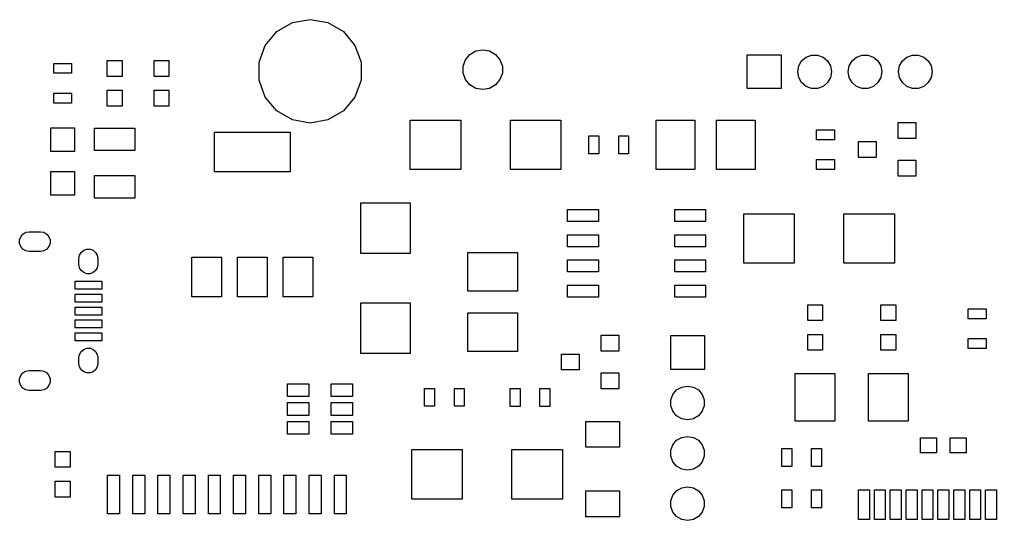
# Model space of a CAD drawing. Extents: x 91.5 to 190, y -113.6 to -60.2.
# Drawn here: x 91.51 to 140.74, y -85.42 to -60.16 of the extents above; entities that cross this region are included whole.
import ezdxf

# ---------------------------------------------------------------- set-up
doc = ezdxf.new("R2010")
doc.units = 0
doc.header["$MEASUREMENT"] = 0
doc.layers.add('BLACK', color=7, linetype='CONTINUOUS')

msp = doc.modelspace()

# ---------------------------------------------------------------- linework, layer by layer
at = {"layer": 'Black'}
for p, q in [((104.472, -60.7707), (105.257, -60.3175)), ((105.257, -60.3175), (106.15, -60.1601)), ((106.15, -60.1601), (107.043, -60.3175)), ((107.043, -60.3175), (107.828, -60.7707)), ((103.89, -61.465), (104.472, -60.7707)), ((107.828, -60.7707), (108.41, -61.465)), ((103.58, -62.3168), (103.89, -61.465)), ((108.41, -61.465), (108.72, -62.3168)), ((113.981, -62.1881), (114.205, -61.921)), ((114.205, -61.921), (114.507, -61.7467)), ((114.507, -61.7467), (114.85, -61.6862)), ((114.85, -61.6862), (115.193, -61.7467)), ((115.193, -61.7467), (115.495, -61.921)), ((115.495, -61.921), (115.719, -62.1881)), ((128.18, -63.64), (128.18, -61.94)), ((128.18, -61.94), (129.88, -61.94)), ((129.88, -61.94), (129.88, -63.64)), ((131.145, -62.0506), (131.422, -61.9497)), ((131.422, -61.9497), (131.718, -61.9497)), ((131.718, -61.9497), (131.995, -62.0506)), ((133.685, -62.0506), (133.962, -61.9497)), ((133.962, -61.9497), (134.258, -61.9497)), ((134.258, -61.9497), (134.535, -62.0506)), ((136.225, -62.0506), (136.502, -61.9497)), ((136.502, -61.9497), (136.798, -61.9497)), ((136.798, -61.9497), (137.075, -62.0506)), ((93.23, -62.87), (93.23, -62.37)), ((93.23, -62.37), (94.13, -62.37)), ((94.13, -62.37), (94.13, -62.87)), ((95.925, -63.03), (95.925, -62.23)), ((95.925, -62.23), (96.675, -62.23)), ((96.675, -62.23), (96.675, -63.03)), ((98.285, -63.03), (98.285, -62.23)), ((98.285, -62.23), (99.035, -62.23)), ((99.035, -62.23), (99.035, -63.03)), ((103.58, -63.2232), (103.58, -62.3168)), ((108.72, -62.3168), (108.72, -63.2232)), ((113.861, -62.5157), (113.981, -62.1881)), ((113.861, -62.8643), (113.861, -62.5157)), ((115.719, -62.1881), (115.839, -62.5157)), ((115.839, -62.5157), (115.839, -62.8643)), ((130.72, -62.7868), (130.771, -62.496)), ((130.771, -62.496), (130.919, -62.2404)), ((130.919, -62.2404), (131.145, -62.0506)), ((131.995, -62.0506), (132.221, -62.2404)), ((132.221, -62.2404), (132.369, -62.496)), ((132.369, -62.496), (132.42, -62.7868)), ((133.26, -62.7868), (133.311, -62.496)), ((133.311, -62.496), (133.459, -62.2404)), ((133.459, -62.2404), (133.685, -62.0506)), ((134.535, -62.0506), (134.761, -62.2404)), ((134.761, -62.2404), (134.909, -62.496)), ((134.909, -62.496), (134.96, -62.7868)), ((135.8, -62.7868), (135.851, -62.496)), ((135.851, -62.496), (135.999, -62.2404)), ((135.999, -62.2404), (136.225, -62.0506)), ((137.075, -62.0506), (137.301, -62.2404)), ((137.301, -62.2404), (137.449, -62.496)), ((137.449, -62.496), (137.5, -62.7868)), ((94.13, -62.87), (93.23, -62.87)), ((113.981, -63.1919), (113.861, -62.8643)), ((115.839, -62.8643), (115.719, -63.1919)), ((130.72, -62.7932), (130.72, -62.7868)), ((130.771, -63.084), (130.72, -62.7932)), ((132.42, -62.7932), (132.369, -63.084)), ((132.42, -62.7868), (132.42, -62.7932)), ((133.26, -62.7932), (133.26, -62.7868)), ((133.311, -63.084), (133.26, -62.7932)), ((134.96, -62.7932), (134.909, -63.084)), ((134.96, -62.7868), (134.96, -62.7932)), ((135.8, -62.7932), (135.8, -62.7868)), ((135.851, -63.084), (135.8, -62.7932)), ((137.5, -62.7932), (137.449, -63.084)), ((137.5, -62.7868), (137.5, -62.7932)), ((96.675, -63.03), (95.925, -63.03)), ((99.035, -63.03), (98.285, -63.03)), ((103.89, -64.075), (103.58, -63.2232)), ((108.72, -63.2232), (108.41, -64.075)), ((114.205, -63.459), (113.981, -63.1919)), ((114.507, -63.6333), (114.205, -63.459)), ((115.495, -63.459), (115.193, -63.6333)), ((115.719, -63.1919), (115.495, -63.459)), ((130.919, -63.3396), (130.771, -63.084)), ((131.145, -63.5294), (130.919, -63.3396)), ((132.221, -63.3396), (131.995, -63.5294)), ((132.369, -63.084), (132.221, -63.3396)), ((133.459, -63.3396), (133.311, -63.084)), ((133.685, -63.5294), (133.459, -63.3396)), ((134.761, -63.3396), (134.535, -63.5294)), ((134.909, -63.084), (134.761, -63.3396)), ((135.999, -63.3396), (135.851, -63.084)), ((136.225, -63.5294), (135.999, -63.3396)), ((137.301, -63.3396), (137.075, -63.5294)), ((137.449, -63.084), (137.301, -63.3396)), ((93.23, -64.37), (93.23, -63.87)), ((93.23, -63.87), (94.13, -63.87)), ((94.13, -63.87), (94.13, -64.37)), ((95.925, -64.53), (95.925, -63.73)), ((95.925, -63.73), (96.675, -63.73)), ((96.675, -63.73), (96.675, -64.53)), ((98.285, -64.53), (98.285, -63.73)), ((98.285, -63.73), (99.035, -63.73)), ((99.035, -63.73), (99.035, -64.53)), ((114.85, -63.6938), (114.507, -63.6333)), ((115.193, -63.6333), (114.85, -63.6938)), ((129.88, -63.64), (128.18, -63.64)), ((131.422, -63.6303), (131.145, -63.5294)), ((131.718, -63.6303), (131.422, -63.6303)), ((131.995, -63.5294), (131.718, -63.6303)), ((133.962, -63.6303), (133.685, -63.5294)), ((134.258, -63.6303), (133.962, -63.6303)), ((134.535, -63.5294), (134.258, -63.6303)), ((136.502, -63.6303), (136.225, -63.5294)), ((136.798, -63.6303), (136.502, -63.6303)), ((137.075, -63.5294), (136.798, -63.6303)), ((94.13, -64.37), (93.23, -64.37)), ((104.472, -64.7693), (103.89, -64.075)), ((108.41, -64.075), (107.828, -64.7693)), ((96.675, -64.53), (95.925, -64.53)), ((99.035, -64.53), (98.285, -64.53)), ((105.257, -65.2225), (104.472, -64.7693)), ((107.828, -64.7693), (107.043, -65.2225)), ((106.15, -65.3799), (105.257, -65.2225)), ((107.043, -65.2225), (106.15, -65.3799)), ((111.19, -67.73), (111.19, -65.23)), ((111.19, -65.23), (113.74, -65.23)), ((113.74, -65.23), (113.74, -67.73)), ((116.24, -67.73), (116.24, -65.23)), ((116.24, -65.23), (118.79, -65.23)), ((118.79, -65.23), (118.79, -67.73)), ((123.58, -67.73), (123.58, -65.23)), ((123.58, -65.23), (125.53, -65.23)), ((125.53, -65.23), (125.53, -67.73)), ((126.63, -67.73), (126.63, -65.23)), ((126.63, -65.23), (128.58, -65.23)), ((128.58, -65.23), (128.58, -67.73)), ((135.78, -66.16), (135.78, -65.36)), ((135.78, -65.36), (136.68, -65.36)), ((136.68, -65.36), (136.68, -66.16)), ((93.08, -66.82), (93.08, -65.62)), ((93.08, -65.62), (94.28, -65.62)), ((94.28, -65.62), (94.28, -66.82)), ((95.285, -66.77), (95.285, -65.63)), ((95.285, -65.63), (97.315, -65.63)), ((97.315, -65.63), (97.315, -66.77)), ((101.34, -67.84), (101.34, -65.84)), ((101.34, -65.84), (105.14, -65.84)), ((105.14, -65.84), (105.14, -67.84)), ((131.67, -66.22), (131.67, -65.72)), ((131.67, -65.72), (132.57, -65.72)), ((132.57, -65.72), (132.57, -66.22)), ((120.2, -66.93), (120.2, -66.03)), ((120.2, -66.03), (120.7, -66.03)), ((120.7, -66.03), (120.7, -66.93)), ((121.7, -66.93), (121.7, -66.03)), ((121.7, -66.03), (122.2, -66.03)), ((122.2, -66.03), (122.2, -66.93)), ((132.57, -66.22), (131.67, -66.22)), ((133.78, -67.11), (133.78, -66.31)), ((133.78, -66.31), (134.68, -66.31)), ((134.68, -66.31), (134.68, -67.11)), ((136.68, -66.16), (135.78, -66.16)), ((94.28, -66.82), (93.08, -66.82)), ((97.315, -66.77), (95.285, -66.77)), ((120.7, -66.93), (120.2, -66.93)), ((122.2, -66.93), (121.7, -66.93)), ((131.67, -67.72), (131.67, -67.22)), ((131.67, -67.22), (132.57, -67.22)), ((132.57, -67.22), (132.57, -67.72)), ((134.68, -67.11), (133.78, -67.11)), ((135.78, -68.06), (135.78, -67.26)), ((135.78, -67.26), (136.68, -67.26)), ((136.68, -67.26), (136.68, -68.06)), ((93.08, -69.02), (93.08, -67.82)), ((93.08, -67.82), (94.28, -67.82)), ((94.28, -67.82), (94.28, -69.02)), ((105.14, -67.84), (101.34, -67.84)), ((113.74, -67.73), (111.19, -67.73)), ((118.79, -67.73), (116.24, -67.73)), ((125.53, -67.73), (123.58, -67.73)), ((128.58, -67.73), (126.63, -67.73)), ((132.57, -67.72), (131.67, -67.72)), ((95.285, -69.17), (95.285, -68.03)), ((95.285, -68.03), (97.315, -68.03)), ((97.315, -68.03), (97.315, -69.17)), ((136.68, -68.06), (135.78, -68.06)), ((94.28, -69.02), (93.08, -69.02)), ((97.315, -69.17), (95.285, -69.17)), ((108.7, -71.95), (108.7, -69.4)), ((108.7, -69.4), (111.2, -69.4)), ((111.2, -69.4), (111.2, -71.95)), ((119.125, -70.345), (119.125, -69.745)), ((119.125, -69.745), (120.675, -69.745)), ((120.675, -69.745), (120.675, -70.345)), ((124.525, -70.345), (124.525, -69.745)), ((124.525, -69.745), (126.075, -69.745)), ((126.075, -69.745), (126.075, -70.345)), ((120.675, -70.345), (119.125, -70.345)), ((126.075, -70.345), (124.525, -70.345)), ((128, -72.45), (128, -69.95)), ((128, -69.95), (130.55, -69.95)), ((130.55, -69.95), (130.55, -72.45)), ((133.05, -72.45), (133.05, -69.95)), ((133.05, -69.95), (135.6, -69.95)), ((135.6, -69.95), (135.6, -72.45)), ((91.831, -70.8902), (92.002, -70.86)), ((92.002, -70.86), (92.558, -70.86)), ((92.558, -70.86), (92.729, -70.8902)), ((91.5096, -71.2732), (91.569, -71.11)), ((91.5096, -71.4468), (91.5096, -71.2732)), ((91.569, -71.11), (91.6806, -70.977)), ((91.6806, -70.977), (91.831, -70.8902)), ((92.729, -70.8902), (92.8794, -70.977)), ((92.8794, -70.977), (92.991, -71.11)), ((92.991, -71.11), (93.0504, -71.2732)), ((93.0504, -71.2732), (93.0504, -71.4468)), ((119.125, -71.615), (119.125, -71.015)), ((119.125, -71.015), (120.675, -71.015)), ((120.675, -71.015), (120.675, -71.615)), ((124.525, -71.615), (124.525, -71.015)), ((124.525, -71.015), (126.075, -71.015)), ((126.075, -71.015), (126.075, -71.615)), ((91.569, -71.61), (91.5096, -71.4468)), ((91.6806, -71.743), (91.569, -71.61)), ((91.831, -71.8298), (91.6806, -71.743)), ((92.002, -71.86), (91.831, -71.8298)), ((92.558, -71.86), (92.002, -71.86)), ((92.729, -71.8298), (92.558, -71.86)), ((92.8794, -71.743), (92.729, -71.8298)), ((92.991, -71.61), (92.8794, -71.743)), ((93.0504, -71.4468), (92.991, -71.61)), ((94.6161, -71.9023), (94.7425, -71.7963)), ((94.7425, -71.7963), (94.8975, -71.7398)), ((94.8975, -71.7398), (95.0625, -71.7398)), ((95.0625, -71.7398), (95.2175, -71.7963)), ((95.2175, -71.7963), (95.3439, -71.9023)), ((120.675, -71.615), (119.125, -71.615)), ((126.075, -71.615), (124.525, -71.615)), ((94.505, -72.2076), (94.5336, -72.0452)), ((94.505, -72.5124), (94.505, -72.2076)), ((94.5336, -72.0452), (94.6161, -71.9023)), ((95.3439, -71.9023), (95.4264, -72.0452)), ((95.4264, -72.0452), (95.455, -72.2076)), ((95.455, -72.2076), (95.455, -72.5124)), ((100.19, -74.14), (100.19, -72.14)), ((100.19, -72.14), (101.69, -72.14)), ((101.69, -72.14), (101.69, -74.14)), ((102.49, -74.14), (102.49, -72.14)), ((102.49, -72.14), (103.99, -72.14)), ((103.99, -72.14), (103.99, -74.14)), ((104.79, -74.14), (104.79, -72.14)), ((104.79, -72.14), (106.29, -72.14)), ((106.29, -72.14), (106.29, -74.14)), ((111.2, -71.95), (108.7, -71.95)), ((114.1, -73.85), (114.1, -71.9)), ((114.1, -71.9), (116.6, -71.9)), ((116.6, -71.9), (116.6, -73.85)), ((119.125, -72.885), (119.125, -72.285)), ((119.125, -72.285), (120.675, -72.285)), ((120.675, -72.285), (120.675, -72.885)), ((124.525, -72.885), (124.525, -72.285)), ((124.525, -72.285), (126.075, -72.285)), ((126.075, -72.285), (126.075, -72.885)), ((94.5336, -72.6748), (94.505, -72.5124)), ((94.6161, -72.8177), (94.5336, -72.6748)), ((94.7425, -72.9237), (94.6161, -72.8177)), ((95.3439, -72.8177), (95.2175, -72.9237)), ((95.4264, -72.6748), (95.3439, -72.8177)), ((95.455, -72.5124), (95.4264, -72.6748)), ((130.55, -72.45), (128, -72.45)), ((135.6, -72.45), (133.05, -72.45)), ((94.8975, -72.9802), (94.7425, -72.9237)), ((95.0625, -72.9802), (94.8975, -72.9802)), ((95.2175, -72.9237), (95.0625, -72.9802)), ((120.675, -72.885), (119.125, -72.885)), ((126.075, -72.885), (124.525, -72.885)), ((94.305, -73.76), (94.305, -73.36)), ((94.305, -73.36), (95.655, -73.36)), ((95.655, -73.76), (94.305, -73.76)), ((95.655, -73.36), (95.655, -73.76)), ((119.125, -74.155), (119.125, -73.555)), ((119.125, -73.555), (120.675, -73.555)), ((120.675, -73.555), (120.675, -74.155)), ((124.525, -74.155), (124.525, -73.555)), ((124.525, -73.555), (126.075, -73.555)), ((126.075, -73.555), (126.075, -74.155)), ((94.305, -74.41), (94.305, -74.01)), ((94.305, -74.01), (95.655, -74.01)), ((95.655, -74.01), (95.655, -74.41)), ((101.69, -74.14), (100.19, -74.14)), ((103.99, -74.14), (102.49, -74.14)), ((106.29, -74.14), (104.79, -74.14)), ((116.6, -73.85), (114.1, -73.85)), ((120.675, -74.155), (119.125, -74.155)), ((126.075, -74.155), (124.525, -74.155)), ((95.655, -74.41), (94.305, -74.41)), ((94.305, -75.06), (94.305, -74.66)), ((94.305, -74.66), (95.655, -74.66)), ((95.655, -74.66), (95.655, -75.06)), ((108.7, -77), (108.7, -74.45)), ((108.7, -74.45), (111.2, -74.45)), ((111.2, -74.45), (111.2, -77)), ((131.225, -75.34), (131.225, -74.54)), ((131.225, -74.54), (131.975, -74.54)), ((131.975, -74.54), (131.975, -75.34)), ((134.915, -75.34), (134.915, -74.54)), ((134.915, -74.54), (135.665, -74.54)), ((135.665, -74.54), (135.665, -75.34)), ((139.31, -75.25), (139.31, -74.75)), ((139.31, -74.75), (140.21, -74.75)), ((140.21, -74.75), (140.21, -75.25)), ((95.655, -75.06), (94.305, -75.06)), ((94.305, -75.71), (94.305, -75.31)), ((94.305, -75.31), (95.655, -75.31)), ((95.655, -75.31), (95.655, -75.71)), ((114.1, -76.9), (114.1, -74.95)), ((114.1, -74.95), (116.6, -74.95)), ((116.6, -74.95), (116.6, -76.9)), ((140.21, -75.25), (139.31, -75.25)), ((95.655, -75.71), (94.305, -75.71)), ((131.975, -75.34), (131.225, -75.34)), ((135.665, -75.34), (134.915, -75.34)), ((94.305, -76.36), (94.305, -75.96)), ((94.305, -75.96), (95.655, -75.96)), ((95.655, -75.96), (95.655, -76.36)), ((120.81, -76.88), (120.81, -76.08)), ((120.81, -76.08), (121.71, -76.08)), ((121.71, -76.08), (121.71, -76.88)), ((124.32, -77.8), (124.32, -76.1)), ((124.32, -76.1), (126.02, -76.1)), ((126.02, -76.1), (126.02, -77.8)), ((131.225, -76.84), (131.225, -76.04)), ((131.225, -76.04), (131.975, -76.04)), ((131.975, -76.04), (131.975, -76.84)), ((134.915, -76.84), (134.915, -76.04)), ((134.915, -76.04), (135.665, -76.04)), ((135.665, -76.04), (135.665, -76.84)), ((139.31, -76.75), (139.31, -76.25)), ((139.31, -76.25), (140.21, -76.25)), ((140.21, -76.25), (140.21, -76.75)), ((95.655, -76.36), (94.305, -76.36)), ((94.7425, -76.7963), (94.8975, -76.7398)), ((94.8975, -76.7398), (95.0625, -76.7398)), ((95.0625, -76.7398), (95.2175, -76.7963)), ((140.21, -76.75), (139.31, -76.75)), ((94.505, -77.2076), (94.5336, -77.0452)), ((94.505, -77.5124), (94.505, -77.2076)), ((94.5336, -77.0452), (94.6161, -76.9023)), ((94.6161, -76.9023), (94.7425, -76.7963)), ((95.2175, -76.7963), (95.3439, -76.9023)), ((95.3439, -76.9023), (95.4264, -77.0452)), ((95.4264, -77.0452), (95.455, -77.2076)), ((95.455, -77.2076), (95.455, -77.5124)), ((111.2, -77), (108.7, -77)), ((116.6, -76.9), (114.1, -76.9)), ((118.81, -77.83), (118.81, -77.03)), ((118.81, -77.03), (119.71, -77.03)), ((119.71, -77.03), (119.71, -77.83)), ((121.71, -76.88), (120.81, -76.88)), ((131.975, -76.84), (131.225, -76.84)), ((135.665, -76.84), (134.915, -76.84)), ((94.5336, -77.6748), (94.505, -77.5124)), ((94.6161, -77.8177), (94.5336, -77.6748)), ((95.4264, -77.6748), (95.3439, -77.8177)), ((95.455, -77.5124), (95.4264, -77.6748)), ((91.5096, -78.2732), (91.569, -78.11)), ((91.569, -78.11), (91.6806, -77.977)), ((91.6806, -77.977), (91.831, -77.8902)), ((91.831, -77.8902), (92.002, -77.86)), ((92.002, -77.86), (92.558, -77.86)), ((92.558, -77.86), (92.729, -77.8902)), ((92.729, -77.8902), (92.8794, -77.977)), ((92.8794, -77.977), (92.991, -78.11)), ((92.991, -78.11), (93.0504, -78.2732)), ((94.7425, -77.9237), (94.6161, -77.8177)), ((94.8975, -77.9802), (94.7425, -77.9237)), ((95.0625, -77.9802), (94.8975, -77.9802)), ((95.2175, -77.9237), (95.0625, -77.9802)), ((95.3439, -77.8177), (95.2175, -77.9237)), ((119.71, -77.83), (118.81, -77.83)), ((120.81, -78.78), (120.81, -77.98)), ((120.81, -77.98), (121.71, -77.98)), ((121.71, -77.98), (121.71, -78.78)), ((126.02, -77.8), (124.32, -77.8)), ((130.59, -80.41), (130.59, -78.01)), ((130.59, -78.01), (132.59, -78.01)), ((132.59, -78.01), (132.59, -80.41)), ((134.29, -80.41), (134.29, -78.01)), ((134.29, -78.01), (136.29, -78.01)), ((136.29, -78.01), (136.29, -80.41)), ((91.5096, -78.4468), (91.5096, -78.2732)), ((91.569, -78.61), (91.5096, -78.4468)), ((91.6806, -78.743), (91.569, -78.61)), ((91.831, -78.8298), (91.6806, -78.743)), ((92.8794, -78.743), (92.729, -78.8298)), ((92.991, -78.61), (92.8794, -78.743)), ((93.0504, -78.4468), (92.991, -78.61)), ((93.0504, -78.2732), (93.0504, -78.4468)), ((105.02, -79.175), (105.02, -78.525)), ((105.02, -78.525), (106.08, -78.525)), ((106.08, -78.525), (106.08, -79.175)), ((107.22, -79.175), (107.22, -78.525)), ((107.22, -78.525), (108.28, -78.525)), ((108.28, -78.525), (108.28, -79.175)), ((111.92, -79.66), (111.92, -78.76)), ((111.92, -78.76), (112.42, -78.76)), ((112.42, -78.76), (112.42, -79.66)), ((113.42, -79.66), (113.42, -78.76)), ((113.42, -78.76), (113.92, -78.76)), ((113.92, -78.76), (113.92, -79.66)), ((124.62, -78.8389), (124.876, -78.6913)), ((124.876, -78.6913), (125.167, -78.64)), ((125.167, -78.64), (125.173, -78.64)), ((125.173, -78.64), (125.464, -78.6913)), ((125.464, -78.6913), (125.72, -78.8389)), ((92.002, -78.86), (91.831, -78.8298)), ((92.558, -78.86), (92.002, -78.86)), ((92.729, -78.8298), (92.558, -78.86)), ((106.08, -79.175), (105.02, -79.175)), ((108.28, -79.175), (107.22, -79.175)), ((116.23, -79.67), (116.23, -78.77)), ((116.23, -78.77), (116.73, -78.77)), ((116.73, -78.77), (116.73, -79.67)), ((117.73, -79.67), (117.73, -78.77)), ((117.73, -78.77), (118.23, -78.77)), ((118.23, -78.77), (118.23, -79.67)), ((121.71, -78.78), (120.81, -78.78)), ((124.33, -79.3424), (124.431, -79.065)), ((124.431, -79.065), (124.62, -78.8389)), ((125.72, -78.8389), (125.909, -79.065)), ((125.909, -79.065), (126.01, -79.3424)), ((105.02, -80.125), (105.02, -79.475)), ((105.02, -79.475), (106.08, -79.475)), ((106.08, -79.475), (106.08, -80.125)), ((107.22, -80.125), (107.22, -79.475)), ((107.22, -79.475), (108.28, -79.475)), ((108.28, -79.475), (108.28, -80.125)), ((112.42, -79.66), (111.92, -79.66)), ((113.92, -79.66), (113.42, -79.66)), ((116.73, -79.67), (116.23, -79.67)), ((118.23, -79.67), (117.73, -79.67)), ((124.33, -79.6376), (124.33, -79.3424)), ((124.431, -79.915), (124.33, -79.6376)), ((126.01, -79.6376), (125.909, -79.915)), ((126.01, -79.3424), (126.01, -79.6376)), ((106.08, -80.125), (105.02, -80.125)), ((108.28, -80.125), (107.22, -80.125)), ((124.62, -80.1411), (124.431, -79.915)), ((124.876, -80.2887), (124.62, -80.1411)), ((125.72, -80.1411), (125.464, -80.2887)), ((125.909, -79.915), (125.72, -80.1411)), ((105.02, -81.075), (105.02, -80.425)), ((105.02, -80.425), (106.08, -80.425)), ((106.08, -80.425), (106.08, -81.075)), ((107.22, -81.075), (107.22, -80.425)), ((107.22, -80.425), (108.28, -80.425)), ((108.28, -80.425), (108.28, -81.075)), ((120.04, -81.73), (120.04, -80.43)), ((120.04, -80.43), (121.74, -80.43)), ((121.74, -80.43), (121.74, -81.73)), ((125.167, -80.34), (124.876, -80.2887)), ((125.173, -80.34), (125.167, -80.34)), ((125.464, -80.2887), (125.173, -80.34)), ((132.59, -80.41), (130.59, -80.41)), ((136.29, -80.41), (134.29, -80.41)), ((106.08, -81.075), (105.02, -81.075)), ((108.28, -81.075), (107.22, -81.075)), ((124.876, -81.2313), (125.167, -81.18)), ((125.167, -81.18), (125.173, -81.18)), ((125.173, -81.18), (125.464, -81.2313)), ((124.33, -81.8824), (124.431, -81.605)), ((124.431, -81.605), (124.62, -81.3789)), ((124.62, -81.3789), (124.876, -81.2313)), ((125.464, -81.2313), (125.72, -81.3789)), ((125.72, -81.3789), (125.909, -81.605)), ((125.909, -81.605), (126.01, -81.8824)), ((136.91, -82.005), (136.91, -81.255)), ((136.91, -81.255), (137.71, -81.255)), ((137.71, -81.255), (137.71, -82.005)), ((138.41, -82.005), (138.41, -81.255)), ((138.41, -81.255), (139.21, -81.255)), ((139.21, -81.255), (139.21, -82.005)), ((93.305, -82.74), (93.305, -81.94)), ((93.305, -81.94), (94.055, -81.94)), ((94.055, -81.94), (94.055, -82.74)), ((111.27, -84.34), (111.27, -81.84)), ((111.27, -81.84), (113.82, -81.84)), ((113.82, -81.84), (113.82, -84.34)), ((116.32, -84.34), (116.32, -81.84)), ((116.32, -81.84), (118.87, -81.84)), ((118.87, -81.84), (118.87, -84.34)), ((121.74, -81.73), (120.04, -81.73)), ((124.33, -82.1776), (124.33, -81.8824)), ((124.431, -82.455), (124.33, -82.1776)), ((126.01, -82.1776), (125.909, -82.455)), ((126.01, -81.8824), (126.01, -82.1776)), ((129.92, -82.69), (129.92, -81.79)), ((129.92, -81.79), (130.42, -81.79)), ((130.42, -81.79), (130.42, -82.69)), ((131.42, -82.69), (131.42, -81.79)), ((131.42, -81.79), (131.92, -81.79)), ((131.92, -81.79), (131.92, -82.69)), ((137.71, -82.005), (136.91, -82.005)), ((139.21, -82.005), (138.41, -82.005)), ((124.62, -82.6811), (124.431, -82.455)), ((124.876, -82.8287), (124.62, -82.6811)), ((125.72, -82.6811), (125.464, -82.8287)), ((125.909, -82.455), (125.72, -82.6811)), ((130.42, -82.69), (129.92, -82.69)), ((131.92, -82.69), (131.42, -82.69)), ((94.055, -82.74), (93.305, -82.74)), ((95.945, -85.085), (95.945, -83.135)), ((95.945, -83.135), (96.545, -83.135)), ((96.545, -83.135), (96.545, -85.085)), ((97.215, -85.085), (97.215, -83.135)), ((97.215, -83.135), (97.815, -83.135)), ((97.815, -83.135), (97.815, -85.085)), ((98.485, -85.085), (98.485, -83.135)), ((98.485, -83.135), (99.085, -83.135)), ((99.085, -83.135), (99.085, -85.085)), ((99.755, -85.085), (99.755, -83.135)), ((99.755, -83.135), (100.355, -83.135)), ((100.355, -83.135), (100.355, -85.085)), ((101.025, -85.085), (101.025, -83.135)), ((101.025, -83.135), (101.625, -83.135)), ((101.625, -83.135), (101.625, -85.085)), ((102.295, -85.085), (102.295, -83.135)), ((102.295, -83.135), (102.895, -83.135)), ((102.895, -83.135), (102.895, -85.085)), ((103.565, -85.085), (103.565, -83.135)), ((103.565, -83.135), (104.165, -83.135)), ((104.165, -83.135), (104.165, -85.085)), ((104.835, -85.085), (104.835, -83.135)), ((104.835, -83.135), (105.435, -83.135)), ((105.435, -83.135), (105.435, -85.085)), ((106.105, -85.085), (106.105, -83.135)), ((106.105, -83.135), (106.705, -83.135)), ((106.705, -83.135), (106.705, -85.085)), ((107.375, -85.085), (107.375, -83.135)), ((107.375, -83.135), (107.975, -83.135)), ((107.975, -83.135), (107.975, -85.085)), ((125.167, -82.88), (124.876, -82.8287)), ((125.173, -82.88), (125.167, -82.88)), ((125.464, -82.8287), (125.173, -82.88)), ((93.305, -84.24), (93.305, -83.44)), ((93.305, -83.44), (94.055, -83.44)), ((94.055, -83.44), (94.055, -84.24)), ((120.04, -85.23), (120.04, -83.93)), ((120.04, -83.93), (121.74, -83.93)), ((121.74, -83.93), (121.74, -85.23)), ((124.33, -84.4224), (124.431, -84.145)), ((124.431, -84.145), (124.62, -83.9189)), ((124.62, -83.9189), (124.876, -83.7713)), ((124.876, -83.7713), (125.167, -83.72)), ((125.167, -83.72), (125.173, -83.72)), ((125.173, -83.72), (125.464, -83.7713)), ((125.464, -83.7713), (125.72, -83.9189)), ((125.72, -83.9189), (125.909, -84.145)), ((125.909, -84.145), (126.01, -84.4224)), ((129.92, -84.78), (129.92, -83.88)), ((129.92, -83.88), (130.42, -83.88)), ((130.42, -83.88), (130.42, -84.78)), ((131.42, -84.78), (131.42, -83.88)), ((131.42, -83.88), (131.92, -83.88)), ((131.92, -83.88), (131.92, -84.78)), ((133.785, -85.37), (133.785, -83.87)), ((133.785, -83.87), (134.335, -83.87)), ((134.335, -83.87), (134.335, -85.37)), ((134.585, -85.37), (134.585, -83.87)), ((134.585, -83.87), (135.135, -83.87)), ((135.135, -83.87), (135.135, -85.37)), ((135.385, -85.37), (135.385, -83.87)), ((135.385, -83.87), (135.935, -83.87)), ((135.935, -83.87), (135.935, -85.37)), ((136.185, -85.37), (136.185, -83.87)), ((136.185, -83.87), (136.735, -83.87)), ((136.735, -83.87), (136.735, -85.37)), ((136.985, -85.37), (136.985, -83.87)), ((136.985, -83.87), (137.535, -83.87)), ((137.535, -83.87), (137.535, -85.37)), ((137.785, -85.37), (137.785, -83.87)), ((137.785, -83.87), (138.335, -83.87)), ((138.335, -83.87), (138.335, -85.37)), ((138.585, -85.37), (138.585, -83.87)), ((138.585, -83.87), (139.135, -83.87)), ((139.135, -83.87), (139.135, -85.37)), ((139.385, -85.37), (139.385, -83.87)), ((139.385, -83.87), (139.935, -83.87)), ((139.935, -83.87), (139.935, -85.37)), ((140.185, -85.37), (140.185, -83.87)), ((140.185, -83.87), (140.735, -83.87)), ((140.735, -83.87), (140.735, -85.37)), ((94.055, -84.24), (93.305, -84.24)), ((113.82, -84.34), (111.27, -84.34)), ((118.87, -84.34), (116.32, -84.34)), ((124.33, -84.7176), (124.33, -84.4224)), ((126.01, -84.4224), (126.01, -84.7176)), ((96.545, -85.085), (95.945, -85.085)), ((97.815, -85.085), (97.215, -85.085)), ((99.085, -85.085), (98.485, -85.085)), ((100.355, -85.085), (99.755, -85.085)), ((101.625, -85.085), (101.025, -85.085)), ((102.895, -85.085), (102.295, -85.085)), ((104.165, -85.085), (103.565, -85.085)), ((105.435, -85.085), (104.835, -85.085)), ((106.705, -85.085), (106.105, -85.085)), ((107.975, -85.085), (107.375, -85.085)), ((124.431, -84.995), (124.33, -84.7176)), ((124.62, -85.2211), (124.431, -84.995)), ((125.909, -84.995), (125.72, -85.2211)), ((126.01, -84.7176), (125.909, -84.995)), ((130.42, -84.78), (129.92, -84.78)), ((131.92, -84.78), (131.42, -84.78)), ((121.74, -85.23), (120.04, -85.23)), ((124.876, -85.3687), (124.62, -85.2211)), ((125.167, -85.42), (124.876, -85.3687)), ((125.173, -85.42), (125.167, -85.42)), ((125.464, -85.3687), (125.173, -85.42)), ((125.72, -85.2211), (125.464, -85.3687)), ((134.335, -85.37), (133.785, -85.37)), ((135.135, -85.37), (134.585, -85.37)), ((135.935, -85.37), (135.385, -85.37)), ((136.735, -85.37), (136.185, -85.37)), ((137.535, -85.37), (136.985, -85.37)), ((138.335, -85.37), (137.785, -85.37)), ((139.135, -85.37), (138.585, -85.37)), ((139.935, -85.37), (139.385, -85.37)), ((140.735, -85.37), (140.185, -85.37))]:
    msp.add_line(p, q, dxfattribs=at)

doc.saveas('drawing.dxf')
